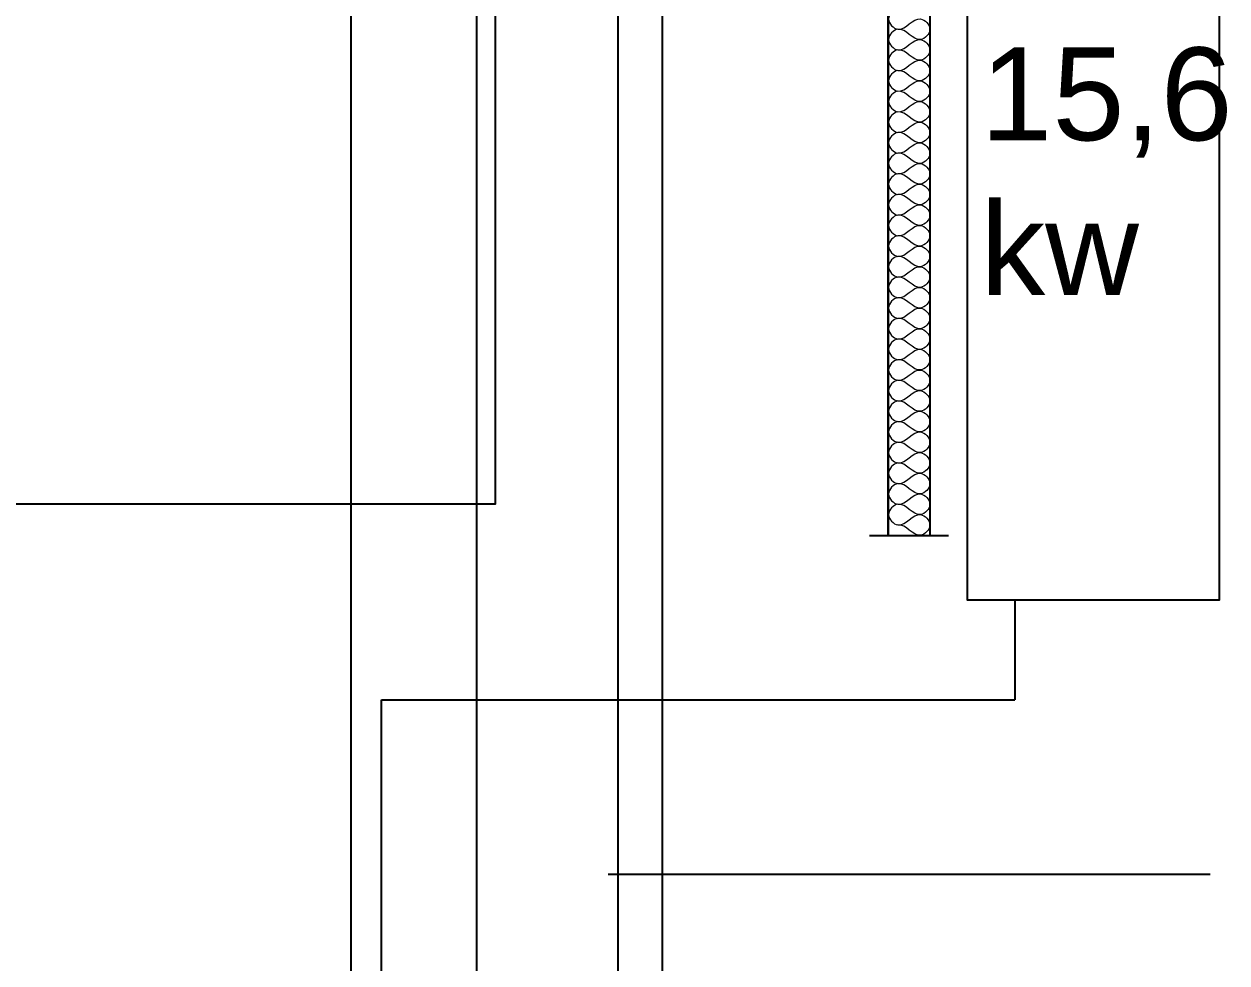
# Model space of a CAD drawing. Header units: metres. Extents: x 125 to 1179, y 511 to 749.
# Drawn here: x 507.91 to 540.32, y 648.19 to 673.48 of the extents above; entities that cross this region are included whole.
import ezdxf

# ---------------------------------------------------------------- set-up
doc = ezdxf.new("R2010")
doc.units = ezdxf.units.M
doc.layers.add('machine room', color=7, linetype='Continuous')
doc.layers.add('Text18', color=8, linetype='Continuous', lineweight=18)
doc.styles.get("Standard").update_dxf_attribs({"font": 'arial.ttf'})
doc.dimstyles.new('ISO-25', dxfattribs={"dimtxt": 2.5, "dimasz": 2.5, "dimexe": 1.25, "dimexo": 0.625, "dimtad": 1, "dimtxsty": 'Standard', "dimcen": 2.5, "dimadec": 0, "dimazin": 0, "dimtfac": 1, "dimtmove": 0, "dimatfit": 3, "dimfxl": 1, "dimarcsym": 0})

# ---------------------------------------------------------------- blocks, each defined once
blk = doc.blocks.new('*D7')
at = {"layer": 'Defpoints', "color": 0, "transparency": 16777216}
for p in [(508.158, 696.369), (516.726, 696.369), (508.158, 531.2)]:
    blk.add_point(p, dxfattribs=at)
at = {"layer": 'machine room', "color": 0, "lineweight": -2, "transparency": 16777216}
for p, q in [((508.783, 696.369), (517.976, 696.369)), ((516.726, 533.7), (516.726, 693.869)), ((508.783, 531.2), (517.976, 531.2))]:
    blk.add_line(p, q, dxfattribs=at)
at = {"layer": 'machine room', "color": 0, "transparency": 16777216}
for points in [[(516.309, 693.869), (517.143, 693.869), (516.726, 696.369)], [(516.309, 533.7), (517.143, 533.7), (516.726, 531.2)]]:
    blk.add_solid(points, dxfattribs=at)
at = {"layer": 'machine room', "color": 0, "transparency": 16777216, "insert": (513.101, 613.784), "char_height": 2.5, "attachment_point": 5, "rotation": 90}
blk.add_mtext('{\\fISOCPEUR|b0|i0|c0|p34;\\H2x;16,52m}', dxfattribs=at)

msp = doc.modelspace()

# ---------------------------------------------------------------- linework, layer by layer
at = {"color": 30, "true_color": 0xf26722}
for p, q in [((523.912, 712.556), (523.912, 564.185)), ((534.611, 657.979), (534.611, 655.279)), ((517.544, 632.472), (517.544, 655.279)), ((517.544, 655.279), (534.611, 655.279))]:
    msp.add_line(p, q, dxfattribs=at)
at = {"color": 152, "true_color": 0x2776bb}
for p, q in [((520.111, 572.93), (520.111, 707.937)), ((525.111, 618.014), (525.111, 691.675))]:
    msp.add_line(p, q, dxfattribs=at)
for p, q in [((531.197, 659.702), (531.197, 695.245)), ((531.197, 695.245), (531.197, 659.702)), ((532.321, 695.245), (532.321, 659.702)), ((532.821, 659.702), (530.697, 659.702))]:
    msp.add_line(p, q)
for points in [[(446.213, 660.564), (520.613, 660.564), (520.613, 681.934), (446.213, 681.934)], [(540.121, 663.214), (540.121, 680.479), (533.321, 680.479), (533.321, 675.244), (533.321, 663.214), (533.321, 657.979), (540.121, 657.979)]]:
    msp.add_lwpolyline(points, close=True)
at = {"layer": 'machine room'}
msp.add_line((523.65, 650.582), (539.868, 650.582), dxfattribs=at)
at = {"layer": 'Text18', "color": 0, "ltscale": 0.5}
for points, knots in [([(531.459, 673.901), (531.339, 673.885), (531.078, 673.623), (531.573, 673.126), (531.957, 673.847), (532.32, 673.47), (532.321, 673.345)], [2.217326, 2.217326, 2.217326, 2.217326, 2.553667, 2.890008, 3.49416, 3.830501, 3.830501, 3.830501, 3.830501]), ([(531.459, 673.345), (531.339, 673.329), (531.078, 673.067), (531.573, 672.57), (531.957, 673.29), (532.32, 672.914), (532.321, 672.789)], [2.217326, 2.217326, 2.217326, 2.217326, 2.553667, 2.890008, 3.49416, 3.830501, 3.830501, 3.830501, 3.830501]), ([(532.321, 673.345), (532.319, 673.214), (531.957, 672.849), (531.674, 673.375), (531.459, 673.345)], [1.2768335, 1.2768335, 1.2768335, 1.2768335, 1.6131741, 2.2173264, 2.2173264, 2.2173264, 2.2173264]), ([(531.459, 672.789), (531.339, 672.772), (531.078, 672.511), (531.573, 672.013), (531.957, 672.734), (532.32, 672.357), (532.321, 672.233)], [2.217326, 2.217326, 2.217326, 2.217326, 2.553667, 2.890008, 3.49416, 3.830501, 3.830501, 3.830501, 3.830501]), ([(532.321, 672.789), (532.319, 672.658), (531.957, 672.293), (531.674, 672.819), (531.459, 672.789)], [1.2768335, 1.2768335, 1.2768335, 1.2768335, 1.6131741, 2.2173264, 2.2173264, 2.2173264, 2.2173264]), ([(531.459, 672.233), (531.339, 672.216), (531.078, 671.955), (531.573, 671.457), (531.957, 672.178), (532.32, 671.801), (532.321, 671.676)], [2.217326, 2.217326, 2.217326, 2.217326, 2.553667, 2.890008, 3.49416, 3.830501, 3.830501, 3.830501, 3.830501]), ([(532.321, 672.233), (532.319, 672.102), (531.957, 671.736), (531.674, 672.262), (531.459, 672.233)], [1.2768335, 1.2768335, 1.2768335, 1.2768335, 1.6131741, 2.2173264, 2.2173264, 2.2173264, 2.2173264]), ([(531.459, 671.676), (531.339, 671.66), (531.078, 671.398), (531.573, 670.901), (531.957, 671.621), (532.32, 671.245), (532.321, 671.12)], [2.217326, 2.217326, 2.217326, 2.217326, 2.553667, 2.890008, 3.49416, 3.830501, 3.830501, 3.830501, 3.830501]), ([(532.321, 671.676), (532.319, 671.545), (531.957, 671.18), (531.674, 671.706), (531.459, 671.676)], [1.2768335, 1.2768335, 1.2768335, 1.2768335, 1.6131741, 2.2173264, 2.2173264, 2.2173264, 2.2173264]), ([(531.459, 671.12), (531.339, 671.103), (531.078, 670.842), (531.573, 670.344), (531.957, 671.065), (532.32, 670.688), (532.321, 670.564)], [2.217326, 2.217326, 2.217326, 2.217326, 2.553667, 2.890008, 3.49416, 3.830501, 3.830501, 3.830501, 3.830501]), ([(532.321, 671.12), (532.319, 670.989), (531.957, 670.624), (531.674, 671.15), (531.459, 671.12)], [1.2768335, 1.2768335, 1.2768335, 1.2768335, 1.6131741, 2.2173264, 2.2173264, 2.2173264, 2.2173264]), ([(532.321, 670.564), (532.319, 670.433), (531.957, 670.067), (531.674, 670.593), (531.459, 670.564)], [1.2768335, 1.2768335, 1.2768335, 1.2768335, 1.6131741, 2.2173264, 2.2173264, 2.2173264, 2.2173264]), ([(531.459, 670.564), (531.339, 670.547), (531.078, 670.286), (531.573, 669.788), (531.957, 670.509), (532.32, 670.132), (532.321, 670.007)], [2.217326, 2.217326, 2.217326, 2.217326, 2.553667, 2.890008, 3.49416, 3.830501, 3.830501, 3.830501, 3.830501]), ([(531.459, 670.007), (531.339, 669.991), (531.078, 669.729), (531.573, 669.232), (531.957, 669.952), (532.32, 669.576), (532.321, 669.451)], [2.217326, 2.217326, 2.217326, 2.217326, 2.553667, 2.890008, 3.49416, 3.830501, 3.830501, 3.830501, 3.830501]), ([(532.321, 670.007), (532.319, 669.876), (531.957, 669.511), (531.674, 670.037), (531.459, 670.007)], [1.2768335, 1.2768335, 1.2768335, 1.2768335, 1.6131741, 2.2173264, 2.2173264, 2.2173264, 2.2173264]), ([(531.459, 669.451), (531.339, 669.434), (531.078, 669.173), (531.573, 668.675), (531.957, 669.396), (532.32, 669.019), (532.321, 668.895)], [2.217326, 2.217326, 2.217326, 2.217326, 2.553667, 2.890008, 3.49416, 3.830501, 3.830501, 3.830501, 3.830501]), ([(532.321, 669.451), (532.319, 669.32), (531.957, 668.955), (531.674, 669.481), (531.459, 669.451)], [1.2768335, 1.2768335, 1.2768335, 1.2768335, 1.6131741, 2.2173264, 2.2173264, 2.2173264, 2.2173264]), ([(531.459, 668.895), (531.339, 668.878), (531.078, 668.617), (531.573, 668.119), (531.957, 668.84), (532.32, 668.463), (532.321, 668.338)], [2.217326, 2.217326, 2.217326, 2.217326, 2.553667, 2.890008, 3.49416, 3.830501, 3.830501, 3.830501, 3.830501]), ([(532.321, 668.895), (532.319, 668.764), (531.957, 668.398), (531.674, 668.924), (531.459, 668.895)], [1.2768335, 1.2768335, 1.2768335, 1.2768335, 1.6131741, 2.2173264, 2.2173264, 2.2173264, 2.2173264]), ([(531.459, 668.338), (531.339, 668.322), (531.078, 668.06), (531.573, 667.563), (531.957, 668.284), (532.32, 667.907), (532.321, 667.782)], [2.217326, 2.217326, 2.217326, 2.217326, 2.553667, 2.890008, 3.49416, 3.830501, 3.830501, 3.830501, 3.830501]), ([(532.321, 668.338), (532.319, 668.208), (531.957, 667.842), (531.674, 668.368), (531.459, 668.338)], [1.2768335, 1.2768335, 1.2768335, 1.2768335, 1.6131741, 2.2173264, 2.2173264, 2.2173264, 2.2173264]), ([(531.459, 667.782), (531.339, 667.765), (531.078, 667.504), (531.573, 667.007), (531.957, 667.727), (532.32, 667.35), (532.321, 667.226)], [2.217326, 2.217326, 2.217326, 2.217326, 2.553667, 2.890008, 3.49416, 3.830501, 3.830501, 3.830501, 3.830501]), ([(532.321, 667.782), (532.319, 667.651), (531.957, 667.286), (531.674, 667.812), (531.459, 667.782)], [1.2768335, 1.2768335, 1.2768335, 1.2768335, 1.6131741, 2.2173264, 2.2173264, 2.2173264, 2.2173264]), ([(531.459, 667.226), (531.339, 667.209), (531.078, 666.948), (531.573, 666.45), (531.957, 667.171), (532.32, 666.794), (532.321, 666.669)], [2.217326, 2.217326, 2.217326, 2.217326, 2.553667, 2.890008, 3.49416, 3.830501, 3.830501, 3.830501, 3.830501]), ([(532.321, 667.226), (532.319, 667.095), (531.957, 666.729), (531.674, 667.255), (531.459, 667.226)], [1.2768335, 1.2768335, 1.2768335, 1.2768335, 1.6131741, 2.2173264, 2.2173264, 2.2173264, 2.2173264]), ([(531.459, 666.669), (531.339, 666.653), (531.078, 666.391), (531.573, 665.894), (531.957, 666.615), (532.32, 666.238), (532.321, 666.113)], [2.217326, 2.217326, 2.217326, 2.217326, 2.553667, 2.890008, 3.49416, 3.830501, 3.830501, 3.830501, 3.830501]), ([(532.321, 666.669), (532.319, 666.539), (531.957, 666.173), (531.674, 666.699), (531.459, 666.669)], [1.2768335, 1.2768335, 1.2768335, 1.2768335, 1.6131741, 2.2173264, 2.2173264, 2.2173264, 2.2173264]), ([(531.459, 666.113), (531.339, 666.096), (531.078, 665.835), (531.573, 665.338), (531.957, 666.058), (532.32, 665.681), (532.321, 665.557)], [2.217326, 2.217326, 2.217326, 2.217326, 2.553667, 2.890008, 3.49416, 3.830501, 3.830501, 3.830501, 3.830501]), ([(532.321, 666.113), (532.319, 665.982), (531.957, 665.617), (531.674, 666.143), (531.459, 666.113)], [1.2768335, 1.2768335, 1.2768335, 1.2768335, 1.6131741, 2.2173264, 2.2173264, 2.2173264, 2.2173264]), ([(531.459, 665.557), (531.339, 665.54), (531.078, 665.279), (531.573, 664.781), (531.957, 665.502), (532.32, 665.125), (532.321, 665)], [2.217326, 2.217326, 2.217326, 2.217326, 2.553667, 2.890008, 3.49416, 3.830501, 3.830501, 3.830501, 3.830501]), ([(532.321, 665.557), (532.319, 665.426), (531.957, 665.06), (531.674, 665.587), (531.459, 665.557)], [1.2768335, 1.2768335, 1.2768335, 1.2768335, 1.6131741, 2.2173264, 2.2173264, 2.2173264, 2.2173264]), ([(531.459, 665), (531.339, 664.984), (531.078, 664.722), (531.573, 664.225), (531.957, 664.946), (532.32, 664.569), (532.321, 664.444)], [2.217326, 2.217326, 2.217326, 2.217326, 2.553667, 2.890008, 3.49416, 3.830501, 3.830501, 3.830501, 3.830501]), ([(532.321, 665), (532.319, 664.87), (531.957, 664.504), (531.674, 665.03), (531.459, 665)], [1.2768335, 1.2768335, 1.2768335, 1.2768335, 1.6131741, 2.2173264, 2.2173264, 2.2173264, 2.2173264]), ([(531.459, 664.444), (531.339, 664.427), (531.078, 664.166), (531.573, 663.669), (531.957, 664.389), (532.32, 664.012), (532.321, 663.888)], [2.217326, 2.217326, 2.217326, 2.217326, 2.553667, 2.890008, 3.49416, 3.830501, 3.830501, 3.830501, 3.830501]), ([(532.321, 664.444), (532.319, 664.313), (531.957, 663.948), (531.674, 664.474), (531.459, 664.444)], [1.2768335, 1.2768335, 1.2768335, 1.2768335, 1.6131741, 2.2173264, 2.2173264, 2.2173264, 2.2173264]), ([(531.459, 663.888), (531.339, 663.871), (531.078, 663.61), (531.573, 663.112), (531.957, 663.833), (532.32, 663.456), (532.321, 663.331)], [2.217326, 2.217326, 2.217326, 2.217326, 2.553667, 2.890008, 3.49416, 3.830501, 3.830501, 3.830501, 3.830501]), ([(532.321, 663.888), (532.319, 663.757), (531.957, 663.391), (531.674, 663.918), (531.459, 663.888)], [1.2768335, 1.2768335, 1.2768335, 1.2768335, 1.6131741, 2.2173264, 2.2173264, 2.2173264, 2.2173264]), ([(531.459, 663.331), (531.339, 663.315), (531.078, 663.053), (531.573, 662.556), (531.957, 663.277), (532.32, 662.9), (532.321, 662.775)], [2.217326, 2.217326, 2.217326, 2.217326, 2.553667, 2.890008, 3.49416, 3.830501, 3.830501, 3.830501, 3.830501]), ([(532.321, 663.331), (532.319, 663.201), (531.957, 662.835), (531.674, 663.361), (531.459, 663.331)], [1.2768335, 1.2768335, 1.2768335, 1.2768335, 1.6131741, 2.2173264, 2.2173264, 2.2173264, 2.2173264]), ([(531.459, 662.775), (531.339, 662.758), (531.078, 662.497), (531.573, 662), (531.957, 662.72), (532.32, 662.343), (532.321, 662.219)], [2.217326, 2.217326, 2.217326, 2.217326, 2.553667, 2.890008, 3.49416, 3.830501, 3.830501, 3.830501, 3.830501]), ([(532.321, 662.775), (532.319, 662.644), (531.957, 662.279), (531.674, 662.805), (531.459, 662.775)], [1.2768335, 1.2768335, 1.2768335, 1.2768335, 1.6131741, 2.2173264, 2.2173264, 2.2173264, 2.2173264]), ([(531.459, 662.219), (531.339, 662.202), (531.078, 661.941), (531.573, 661.443), (531.957, 662.164), (532.32, 661.787), (532.321, 661.662)], [2.217326, 2.217326, 2.217326, 2.217326, 2.553667, 2.890008, 3.49416, 3.830501, 3.830501, 3.830501, 3.830501]), ([(532.321, 662.219), (532.319, 662.088), (531.957, 661.722), (531.674, 662.249), (531.459, 662.219)], [1.2768335, 1.2768335, 1.2768335, 1.2768335, 1.6131741, 2.2173264, 2.2173264, 2.2173264, 2.2173264]), ([(531.459, 661.662), (531.339, 661.646), (531.078, 661.384), (531.573, 660.887), (531.957, 661.608), (532.32, 661.231), (532.321, 661.106)], [2.217326, 2.217326, 2.217326, 2.217326, 2.553667, 2.890008, 3.49416, 3.830501, 3.830501, 3.830501, 3.830501]), ([(532.321, 661.662), (532.319, 661.532), (531.957, 661.166), (531.674, 661.692), (531.459, 661.662)], [1.2768335, 1.2768335, 1.2768335, 1.2768335, 1.6131741, 2.2173264, 2.2173264, 2.2173264, 2.2173264]), ([(531.459, 661.106), (531.339, 661.089), (531.078, 660.828), (531.573, 660.331), (531.957, 661.051), (532.32, 660.674), (532.321, 660.55)], [2.217326, 2.217326, 2.217326, 2.217326, 2.553667, 2.890008, 3.49416, 3.830501, 3.830501, 3.830501, 3.830501]), ([(532.321, 661.106), (532.319, 660.975), (531.957, 660.61), (531.674, 661.136), (531.459, 661.106)], [1.2768335, 1.2768335, 1.2768335, 1.2768335, 1.6131741, 2.2173264, 2.2173264, 2.2173264, 2.2173264]), ([(531.459, 660.55), (531.339, 660.533), (531.078, 660.272), (531.573, 659.774), (531.957, 660.495), (532.32, 660.118), (532.321, 659.993)], [2.217326, 2.217326, 2.217326, 2.217326, 2.553667, 2.890008, 3.49416, 3.830501, 3.830501, 3.830501, 3.830501]), ([(532.321, 660.55), (532.319, 660.419), (531.957, 660.053), (531.674, 660.58), (531.459, 660.55)], [1.2768335, 1.2768335, 1.2768335, 1.2768335, 1.6131741, 2.2173264, 2.2173264, 2.2173264, 2.2173264]), ([(532.321, 659.993), (532.319, 659.863), (531.957, 659.497), (531.674, 660.023), (531.459, 659.993)], [1.2768335, 1.2768335, 1.2768335, 1.2768335, 1.6131741, 2.2173264, 2.2173264, 2.2173264, 2.2173264])]:
    msp.add_open_spline(points, degree=3, knots=knots, dxfattribs=at)

# ---------------------------------------------------------------- texts
at = {"color": 242, "true_color": 0xcd2027, "insert": (533.681, 672.854), "char_height": 2.5, "attachment_point": 1}
msp.add_mtext_dynamic_manual_height_columns('{\\C256;15,6^Jkw}', width=5.52343, gutter_width=12.5, heights=[0], dxfattribs=at)

# ---------------------------------------------------------------- dimensions: what is measured, and where the dimension line sits
at = {"layer": 'machine room'}
dim = msp.add_linear_dim(base=(516.726, 696.369), p1=(508.158, 531.2), p2=(508.158, 696.369), angle=90, text='{\\fISOCPEUR|b0|i0|c0|p34;\\H2x;16,52m}', dimstyle='ISO-25', dxfattribs=at)
dim.commit()
dim.dimension.update_dxf_attribs({"geometry": '*D7', "text_midpoint": (513.101, 613.784)})

doc.saveas('drawing.dxf')
